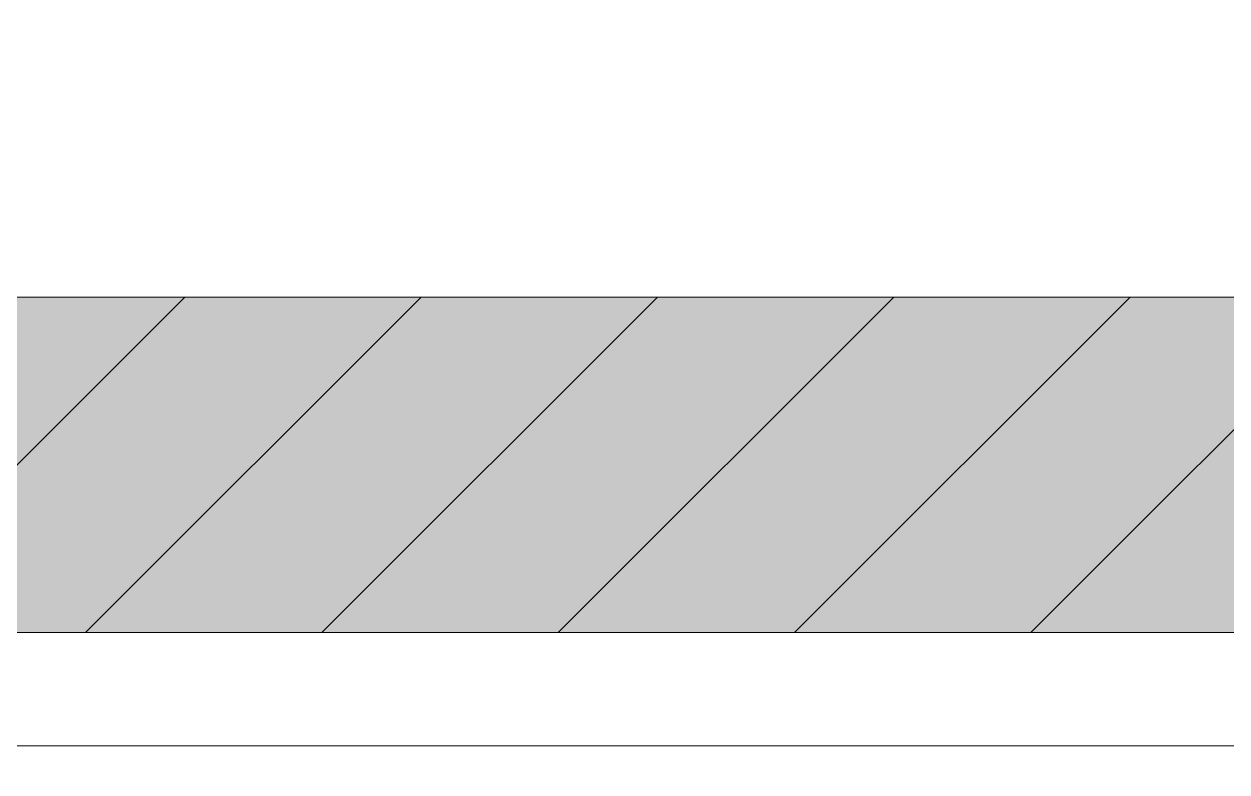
# Model space of a CAD drawing. Extents: x -187 to 52, y -9 to 65.
# Drawn here: x -129.644 to -128.568, y 35.073 to 35.742 of the extents above; entities that cross this region are included whole.
import ezdxf

# ---------------------------------------------------------------- set-up
doc = ezdxf.new("R2010")
doc.units = 0
doc.header["$MEASUREMENT"] = 0
doc.layers.add('PDF4_Geometría', color=7, linetype='Continuous')
doc.layers.add('PDF4_Rellenos sólidos', color=7, linetype='Continuous', true_color=0xffffff)

msp = doc.modelspace()

# ---------------------------------------------------------------- hatches: boundary and pattern name
at = {"layer": 'PDF4_Rellenos sólidos', "transparency": 33554559}
h = msp.add_hatch(color=256, dxfattribs=at)
h.paths.add_polyline_path([(-128.38, 35.1973), (-128.38, 35.4975), (-132.3638, 35.4975), (-132.3638, 35.1973)])
h.paths.add_polyline_path([(-127.8175, 35.4975), (-127.8175, 35.1973), (-123.9225, 35.1973), (-123.9225, 35.4975)])

# ---------------------------------------------------------------- linework, layer by layer
at = {"layer": 'PDF4_Geometría', "lineweight": 20}
msp.add_lwpolyline([(-135.0873, 35.4975), (-135.2099, 35.4975), (-135.2099, 35.0958), (-134.9943, 35.0958), (-135.2099, 35.0958), (-135.2099, 34.7955), (-134.9181, 34.7955), (-132.3638, 34.7955), (-132.165, 34.7955), (-132.165, 35.1973), (-128.38, 35.1973), (-128.38, 35.4975), (-128.38, 35.9754), (-128.5322, 35.9754), (-128.5322, 35.4975), (-132.3638, 35.4975), (-132.3638, 35.1973), (-132.3638, 35.0958)], dxfattribs=at)
at = {"layer": 'PDF4_Geometría', "lineweight": 9}
for points in [[(-128.7437, 35.1973), (-128.4434, 35.4975), (-128.38, 35.561)], [(-128.5322, 35.4975), (-129.4161, 35.4975), (-129.6191, 35.4975), (-131.0147, 35.4975)], [(-129.801, 35.1973), (-129.5007, 35.4975)], [(-129.5895, 35.1973), (-129.2892, 35.4975)], [(-129.378, 35.1973), (-129.0778, 35.4975)], [(-129.1666, 35.1973), (-128.8663, 35.4975)], [(-128.9551, 35.1973), (-128.6549, 35.4975)], [(-132.165, 35.0958), (-132.165, 35.1973), (-128.2362, 35.1973), (-128.2658, 35.1973), (-128.3123, 35.1973), (-128.3461, 35.1973), (-128.3758, 35.1973), (-128.3927, 35.1973), (-128.3969, 35.1973), (-128.3927, 35.1973), (-128.3758, 35.1973), (-128.3461, 35.1973), (-128.3123, 35.1973), (-128.2658, 35.1973), (-128.2277, 35.1973), (-128.27, 35.1973), (-128.3081, 35.1973), (-128.3419, 35.1973), (-128.3631, 35.1973), (-128.38, 35.1973)]]:
    msp.add_lwpolyline(points, dxfattribs=at)
msp.add_lwpolyline([(-128.2362, 35.0958), (-132.165, 35.0958)], close=True, dxfattribs=at)

doc.saveas('drawing.dxf')
